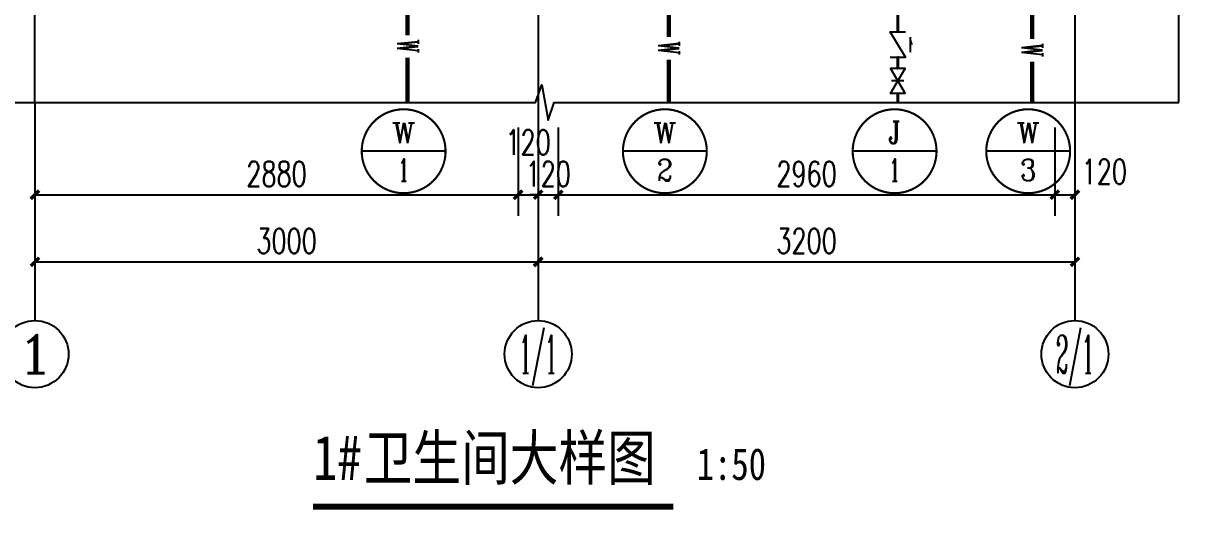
# Model space of a CAD drawing. Extents: x 12811826 to 27008858, y -1172757 to 50528.
# Drawn here: x 13501265 to 13508259, y -585203 to -582306 of the extents above; entities that cross this region are included whole.
import ezdxf
from ezdxf.enums import TextEntityAlignment as Align

# ---------------------------------------------------------------- set-up
doc = ezdxf.new("R2010")
doc.units = 0
doc.header["$LTSCALE"] = 1000
doc.header["$MEASUREMENT"] = 0
doc.linetypes.add('DOTE', pattern=[2.42, 2, -0.2, 0.02, -0.2])
for name, color, linetype in [('AXIS', 3, 'Continuous'), ('AXIS_TEXT', 7, 'Continuous'), ('DIM_SYMB', 3, 'Continuous'), ('DIM_消防', 3, 'Continuous'), ('DOTE', 8, 'DOTE'), ('PIPE-污水', 2, 'Continuous'), ('PIPE-给水', 3, 'Continuous'), ('PUB_TEXT', 7, 'Continuous'), ('TEXT_污水', 7, 'Continuous'), ('VALVE_给水', 7, 'Continuous')]:
    doc.layers.add(name, color=color, linetype=linetype)
doc.styles.add('_TCH_AXIS', font='COMPLEX', dxfattribs={"bigfont": 'GBCBIG'})
doc.styles.add('_TCH_DIM_T3', font='SIMPLEX', dxfattribs={"width": 0.705882, "bigfont": 'GBCBIG'})
doc.styles.add('_TWT_CIRCLE', font='COMPLEX', dxfattribs={"width": 1.1, "height": 3, "bigfont": 'HZTXT'})
doc.styles.add('_TWT_PIPETEXT', font='COMPLEX', dxfattribs={"width": 0.8, "height": 2.5, "bigfont": 'HZTXT'})
doc.styles.add('COMPLEX', font='COMPLEX')
doc.styles.add('YAYA', font='', dxfattribs={"width": 0.8, "height": 1})
doc.styles.get('YAYA').set_extended_font_data('SimSun')
doc.dimstyles.new('_TCH_ARCH&&50', dxfattribs={"dimtxt": 148.75, "dimasz": 50, "dimexe": 125, "dimexo": 150, "dimgap": 50, "dimtad": 1, "dimdec": 0, "dimzin": 0, "dimdsep": 46, "dimtxsty": '_TCH_DIM_T3', "dimblk": 'ARCHTICK', "dimcen": 0.09, "dimclrt": 7, "dimazin": 2, "dimtfac": 1, "dimtdec": 0, "dimtix": 1, "dimtmove": 2, "dimatfit": 3, "dimfxl": 0, "dimtolj": 1, "dimtzin": 0, "dimarcsym": 0})

# ---------------------------------------------------------------- blocks, each defined once
blk = doc.blocks.new('_ArchTick')
at = {"color": 0, "linetype": 'ByBlock', "const_width": 0.4}
blk.add_lwpolyline([(-0.5, -0.5), (0.5, 0.5)], dxfattribs=at)
blk = doc.blocks.new('*D439')
at = {"layer": 'AXIS', "color": 0, "lineweight": -2}
for p, q in [((13504334, -582926.5), (13504334, -583851.5)), ((13507534, -582926.5), (13507534, -583851.5)), ((13504334, -583726.5), (13507534, -583726.5))]:
    blk.add_line(p, q, dxfattribs=at)
at = {"layer": 'Defpoints', "color": 0}
for p in [(13504334, -582776.5), (13507534, -582776.5), (13507534, -583726.5)]:
    blk.add_point(p, dxfattribs=at)
at = {"layer": 'AXIS', "color": 0, "lineweight": -2, "xscale": 50, "yscale": 50, "zscale": 50, "rotation": 180}
blk.add_blockref('_ArchTick', (13504334, -583726.5), dxfattribs=at)
at = {"layer": 'AXIS', "color": 0, "lineweight": -2, "xscale": 50, "yscale": 50, "zscale": 50}
blk.add_blockref('_ArchTick', (13507534, -583726.5), dxfattribs=at)
at = {"layer": 'AXIS', "color": 7, "insert": (13505934, -583602.1), "char_height": 148.75, "attachment_point": 5, "style": '_TCH_DIM_T3'}
blk.add_mtext('\\A1;3200', dxfattribs=at)
blk = doc.blocks.new('*D440')
at = {"layer": 'AXIS', "color": 0, "lineweight": -2}
for p, q in [((13501334, -582926.5), (13501334, -583851.5)), ((13504334, -582926.5), (13504334, -583851.5)), ((13501334, -583726.5), (13504334, -583726.5))]:
    blk.add_line(p, q, dxfattribs=at)
at = {"layer": 'Defpoints', "color": 0}
for p in [(13501334, -582776.5), (13504334, -582776.5), (13504334, -583726.5)]:
    blk.add_point(p, dxfattribs=at)
at = {"layer": 'AXIS', "color": 0, "lineweight": -2, "xscale": 50, "yscale": 50, "zscale": 50, "rotation": 180}
blk.add_blockref('_ArchTick', (13501334, -583726.5), dxfattribs=at)
at = {"layer": 'AXIS', "color": 0, "lineweight": -2, "xscale": 50, "yscale": 50, "zscale": 50}
blk.add_blockref('_ArchTick', (13504334, -583726.5), dxfattribs=at)
at = {"layer": 'AXIS', "color": 7, "insert": (13502834, -583602.1), "char_height": 148.75, "attachment_point": 5, "style": '_TCH_DIM_T3'}
blk.add_mtext('\\A1;3000', dxfattribs=at)
blk = doc.blocks.new('*D441')
at = {"layer": 'AXIS', "color": 0, "lineweight": -2}
for p, q in [((13507414, -582926.5), (13507414, -583451.5)), ((13507534, -582926.5), (13507534, -583451.5)), ((13507414, -583326.5), (13507534, -583326.5))]:
    blk.add_line(p, q, dxfattribs=at)
at = {"layer": 'Defpoints', "color": 0}
for p in [(13507414, -582776.5), (13507534, -582776.5), (13507534, -583326.5)]:
    blk.add_point(p, dxfattribs=at)
at = {"layer": 'AXIS', "color": 0, "lineweight": -2, "xscale": 50, "yscale": 50, "zscale": 50, "rotation": 180}
blk.add_blockref('_ArchTick', (13507414, -583326.5), dxfattribs=at)
at = {"layer": 'AXIS', "color": 0, "lineweight": -2, "xscale": 50, "yscale": 50, "zscale": 50}
blk.add_blockref('_ArchTick', (13507534, -583326.5), dxfattribs=at)
at = {"layer": 'AXIS', "color": 7, "insert": (13507709, -583189), "char_height": 148.75, "attachment_point": 5, "style": '_TCH_DIM_T3'}
blk.add_mtext('\\A1;120', dxfattribs=at)
blk = doc.blocks.new('*D442')
at = {"layer": 'AXIS', "color": 0, "lineweight": -2}
for p, q in [((13504454, -582926.5), (13504454, -583451.5)), ((13507414, -582926.5), (13507414, -583451.5)), ((13504454, -583326.5), (13507414, -583326.5))]:
    blk.add_line(p, q, dxfattribs=at)
at = {"layer": 'Defpoints', "color": 0}
for p in [(13504454, -582776.5), (13507414, -582776.5), (13507414, -583326.5)]:
    blk.add_point(p, dxfattribs=at)
at = {"layer": 'AXIS', "color": 0, "lineweight": -2, "xscale": 50, "yscale": 50, "zscale": 50, "rotation": 180}
blk.add_blockref('_ArchTick', (13504454, -583326.5), dxfattribs=at)
at = {"layer": 'AXIS', "color": 0, "lineweight": -2, "xscale": 50, "yscale": 50, "zscale": 50}
blk.add_blockref('_ArchTick', (13507414, -583326.5), dxfattribs=at)
at = {"layer": 'AXIS', "color": 7, "insert": (13505934, -583202.1), "char_height": 148.75, "attachment_point": 5, "style": '_TCH_DIM_T3'}
blk.add_mtext('\\A1;2960', dxfattribs=at)
blk = doc.blocks.new('*D443')
at = {"layer": 'AXIS', "color": 0, "lineweight": -2}
for p, q in [((13504334, -582926.5), (13504334, -583451.5)), ((13504454, -582926.5), (13504454, -583451.5)), ((13504334, -583326.5), (13504284, -583326.5)), ((13504334, -583326.5), (13504454, -583326.5)), ((13504454, -583326.5), (13504504, -583326.5))]:
    blk.add_line(p, q, dxfattribs=at)
at = {"layer": 'Defpoints', "color": 0}
for p in [(13504334, -582776.5), (13504454, -582776.5), (13504454, -583326.5)]:
    blk.add_point(p, dxfattribs=at)
at = {"layer": 'AXIS', "color": 0, "lineweight": -2, "xscale": 50, "yscale": 50, "zscale": 50}
blk.add_blockref('_ArchTick', (13504334, -583326.5), dxfattribs=at)
at = {"layer": 'AXIS', "color": 0, "lineweight": -2, "xscale": 50, "yscale": 50, "zscale": 50, "rotation": 180}
blk.add_blockref('_ArchTick', (13504454, -583326.5), dxfattribs=at)
at = {"layer": 'AXIS', "color": 7, "insert": (13504394, -583202.1), "char_height": 148.75, "attachment_point": 5, "style": '_TCH_DIM_T3'}
blk.add_mtext('\\A1;120', dxfattribs=at)
blk = doc.blocks.new('*D444')
at = {"layer": 'AXIS', "color": 0, "lineweight": -2}
for p, q in [((13504214, -582926.5), (13504214, -583451.5)), ((13504334, -582926.5), (13504334, -583451.5)), ((13504214, -583326.5), (13504334, -583326.5))]:
    blk.add_line(p, q, dxfattribs=at)
at = {"layer": 'Defpoints', "color": 0}
for p in [(13504214, -582776.5), (13504334, -582776.5), (13504334, -583326.5)]:
    blk.add_point(p, dxfattribs=at)
at = {"layer": 'AXIS', "color": 0, "lineweight": -2, "xscale": 50, "yscale": 50, "zscale": 50, "rotation": 180}
blk.add_blockref('_ArchTick', (13504214, -583326.5), dxfattribs=at)
at = {"layer": 'AXIS', "color": 0, "lineweight": -2, "xscale": 50, "yscale": 50, "zscale": 50}
blk.add_blockref('_ArchTick', (13504334, -583326.5), dxfattribs=at)
at = {"layer": 'AXIS', "color": 7, "insert": (13504274, -583014), "char_height": 148.75, "attachment_point": 5, "style": '_TCH_DIM_T3'}
blk.add_mtext('\\A1;120', dxfattribs=at)
blk = doc.blocks.new('*D445')
at = {"layer": 'AXIS', "color": 0, "lineweight": -2}
for p, q in [((13501334, -582926.5), (13501334, -583451.5)), ((13504214, -582926.5), (13504214, -583451.5)), ((13501334, -583326.5), (13504214, -583326.5))]:
    blk.add_line(p, q, dxfattribs=at)
at = {"layer": 'Defpoints', "color": 0}
for p in [(13501334, -582776.5), (13504214, -582776.5), (13504214, -583326.5)]:
    blk.add_point(p, dxfattribs=at)
at = {"layer": 'AXIS', "color": 0, "lineweight": -2, "xscale": 50, "yscale": 50, "zscale": 50, "rotation": 180}
blk.add_blockref('_ArchTick', (13501334, -583326.5), dxfattribs=at)
at = {"layer": 'AXIS', "color": 0, "lineweight": -2, "xscale": 50, "yscale": 50, "zscale": 50}
blk.add_blockref('_ArchTick', (13504214, -583326.5), dxfattribs=at)
at = {"layer": 'AXIS', "color": 7, "insert": (13502774, -583202.1), "char_height": 148.75, "attachment_point": 5, "style": '_TCH_DIM_T3'}
blk.add_mtext('\\A1;2880', dxfattribs=at)
blk = doc.blocks.new('$VALVE$00000296')
for points in [[(-125, 72), (-125, -72), (125, 72), (125, -72), (-125, 72)], [(0, 60), (0, -64)]]:
    blk.add_lwpolyline(points)
for p in [(-125, 0), (125, 0)]:
    blk.add_point(p)
blk = doc.blocks.new('$VALVE$00000315')
blk.add_line((-75, 125), (75, 125))
blk.add_lwpolyline([(-125, -75), (-125, 75), (125, -75), (125, 75)])
for p in [(-125, 0), (125, 0)]:
    blk.add_point(p)
blk.add_solid([(0, 125), (0, 150), (75, 125)])
blk = doc.blocks.new('_AXISO')
blk.add_circle((0, 0), 0.5)
at = {"layer": 'AXIS_TEXT', "style": 'COMPLEX', "width": 1.041667}
blk.add_attdef('A', text='', height=0.56, dxfattribs=at).set_placement((-0.25, -0.28), (0.25, -0.28), align=Align.FIT)

msp = doc.modelspace()

# ---------------------------------------------------------------- linework, layer by layer
at = {"layer": 'AXIS'}
for p, q in [((13501334, -582776.5), (13501334, -584076.5)), ((13504334, -582776.5), (13504334, -584076.5)), ((13507534, -582776.5), (13507534, -584076.5))]:
    msp.add_line(p, q, dxfattribs=at)
at = {"layer": 'DIM_SYMB'}
for points in [[(13508154, -582776.5), (13508154, -579602.7), (13508049, -579564.5), (13508259, -579527.5), (13508154, -579490.2), (13508154, -576316.5)], [(13500594, -582776.5), (13504317.7, -582776.5), (13504355.9, -582671.5), (13504393, -582881.5), (13504430.2, -582776.5), (13508154, -582776.5)]]:
    msp.add_lwpolyline(points, dxfattribs=at)
at = {"layer": 'DIM_SYMB', "const_width": 35}
msp.add_lwpolyline([(13502992.2, -585185.1), (13505139.1, -585185.1)], dxfattribs=at)
at = {"layer": 'DIM_消防'}
for p, q in [((13503782, -583067.1), (13503282, -583067.1)), ((13505339.2, -583067.1), (13504839.2, -583067.1)), ((13506708.9, -583067.1), (13506208.9, -583067.1)), ((13507505.3, -583067.1), (13507005.3, -583067.1))]:
    msp.add_line(p, q, dxfattribs=at)
at = {"layer": 'DIM_消防', "const_width": 12.5}
for points in [[(13503782, -583067.1, 1), (13503282, -583067.1, 1)], [(13505339.2, -583067.1, 1), (13504839.2, -583067.1, 1)], [(13506708.9, -583067.1, 1), (13506208.9, -583067.1, 1)], [(13507505.3, -583067.1, 1), (13507005.3, -583067.1, 1)]]:
    msp.add_lwpolyline(points, format="xyb", close=True, dxfattribs=at)
at = {"layer": 'DOTE'}
for p, q in [((13501334, -582776.5), (13501334, -576316.5)), ((13507534, -576316.5), (13507534, -582776.5)), ((13504334, -579036.5), (13504334, -582776.5))]:
    msp.add_line(p, q, dxfattribs=at)
at = {"layer": 'PIPE-污水', "linetype": 'Continuous', "ltscale": 0.25, "const_width": 25}
for points in [[(13503555.4, -581807), (13503555.4, -582375.6)], [(13505112.6, -582063), (13505112.6, -582387.3)], [(13507278.7, -582063), (13507278.7, -582398.9)], [(13503555.4, -582509.5), (13503555.4, -582776.5)], [(13505112.6, -582521.1), (13505112.6, -582776.5)], [(13507278.7, -582532.7), (13507278.7, -582776.5)]]:
    msp.add_lwpolyline(points, dxfattribs=at)
at = {"layer": 'PIPE-给水', "linetype": 'Continuous', "ltscale": 0.25, "const_width": 17.5}
for points in [[(13506478.3, -582356.4), (13506478.3, -582013)], [(13506478.3, -582573.2), (13506478.3, -582506.4)], [(13506478.3, -582776.5), (13506478.3, -582723.2)]]:
    msp.add_lwpolyline(points, dxfattribs=at)

# ---------------------------------------------------------------- block references
at = {"layer": 'AXIS'}
ref = msp.add_blockref('_AXISO', (13501334, -584276.5), dxfattribs=dict(at, xscale=400, yscale=400, zscale=400))
ref.add_attrib('A', '1', dxfattribs={"layer": 'AXIS_TEXT', "ltscale": 0.5, "height": 226.3, "style": '_TCH_AXIS', "width": 2.333333}).set_placement((13501220.8, -584389.6), (13501447.1, -584389.6), align=Align.FIT)
ref = msp.add_blockref('_AXISO', (13504334, -584276.5), dxfattribs=dict(at, xscale=400, yscale=400, zscale=400))
ref.add_attrib('A', '1/1', dxfattribs={"layer": 'AXIS_TEXT', "ltscale": 0.5, "height": 226.27, "style": '_TCH_AXIS', "width": 0.456522}).set_placement((13504220.8, -584389.6), (13504447.1, -584389.6), align=Align.FIT)
ref = msp.add_blockref('_AXISO', (13507534, -584276.5), dxfattribs=dict(at, xscale=400, yscale=400, zscale=400))
ref.add_attrib('A', '2/1', dxfattribs={"layer": 'AXIS_TEXT', "ltscale": 0.5, "height": 226.27, "style": '_TCH_AXIS', "width": 0.411765}).set_placement((13507420.8, -584389.6), (13507647.1, -584389.6), align=Align.FIT)
at = {"layer": 'VALVE_给水', "xscale": 0.6, "yscale": -0.6, "zscale": 0.6, "rotation": 90}
for name, p in [('$VALVE$00000315', (13506478.3, -582431.4)), ('$VALVE$00000296', (13506478.3, -582648.2))]:
    msp.add_blockref(name, p, dxfattribs=at)

# ---------------------------------------------------------------- texts
at = {"layer": 'DIM_消防', "color": 7, "style": '_TWT_CIRCLE'}
for s, height, p, p2 in [('W', 120.8, (13503462.4, -583019.4), (13503601.6, -583019.4)), ('W', 120.8, (13505019.6, -583019.4), (13505158.8, -583019.4)), ('J', 131.9, (13506420.9, -583021), (13506496.9, -583021)), ('W', 120.8, (13507185.7, -583019.4), (13507324.9, -583019.4)), ('1', 133.3, (13503500.6, -583246.3), (13503563.4, -583246.3)), ('2', 129.4, (13505041.8, -583242.9), (13505136.7, -583242.9)), ('1', 133.3, (13506427.5, -583246.3), (13506490.3, -583246.3)), ('3', 129.4, (13507207.9, -583242.9), (13507302.8, -583242.9))]:
    msp.add_text(s, height=height, dxfattribs=at).set_placement(p, p2, align=Align.FIT)
at = {"layer": 'PUB_TEXT', "style": 'YAYA', "width": 0.8}
for s, height, p in [('卫生间大样图', 265.82, (13503294.6, -585026.5)), ('1#', 265.82, (13502992.2, -585026.5)), ('1:50', 189.87, (13505279.1, -585026.5))]:
    msp.add_text(s, height=height, dxfattribs=at).set_placement(p)
at = {"layer": 'TEXT_污水', "style": '_TWT_PIPETEXT', "width": 0.64}
for p in [(13503492.9, -582400.6), (13505050.1, -582412.3), (13507216.2, -582423.9)]:
    msp.add_text('W', height=125, rotation=270, dxfattribs=at).set_placement(p)

# ---------------------------------------------------------------- dimensions: what is measured, and where the dimension line sits
at = {"layer": 'AXIS'}
for p1, p2, distance, text, picture, middle in [((13501334, -582776.5), (13504334, -582776.5), -950, '3000', '*D440', (13502834, -583602.1)), ((13501334, -582776.5), (13504214, -582776.5), -550, '2880', '*D445', (13502774, -583202.1)), ((13504334, -582776.5), (13504454, -582776.5), -550, '120', '*D443', (13504394, -583202.1)), ((13504334, -582776.5), (13507534, -582776.5), -950, '3200', '*D439', (13505934, -583602.1)), ((13504454, -582776.5), (13507414, -582776.5), -550, '2960', '*D442', (13505934, -583202.1))]:
    dim = msp.add_aligned_dim(p1=p1, p2=p2, distance=distance, text=text, dimstyle='_TCH_ARCH&&50', dxfattribs=at)
    dim.commit()
    dim.dimension.update_dxf_attribs({"geometry": picture, "text_midpoint": middle})
for base, p1, p2, picture, middle in [((13504334, -583326.5), (13504214, -582776.5), (13504334, -582776.5), '*D444', (13504274, -583014)), ((13507534, -583326.5), (13507414, -582776.5), (13507534, -582776.5), '*D441', (13507709, -583189))]:
    dim = msp.add_linear_dim(base=base, p1=p1, p2=p2, angle=0, text='120', dimstyle='_TCH_ARCH&&50', dxfattribs=at)
    dim.commit()
    dim.dimension.update_dxf_attribs({"geometry": picture, "text_midpoint": middle, "dimtype": 161})

doc.saveas('drawing.dxf')
